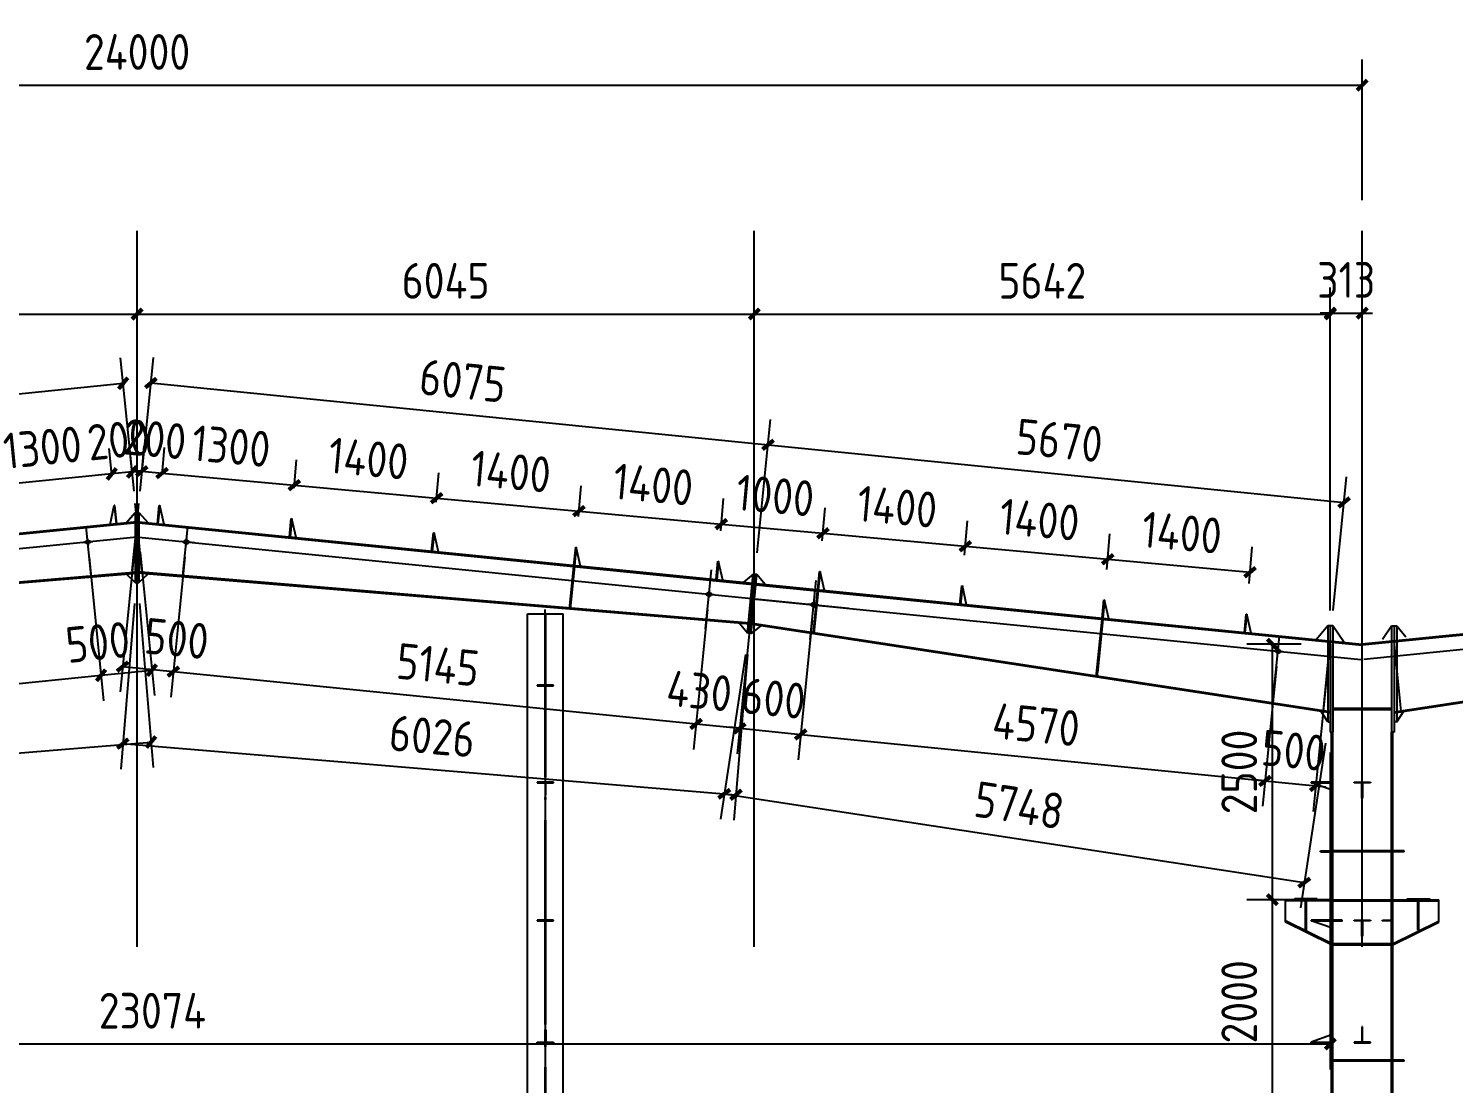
# Model space of a CAD drawing. Extents: x -41778 to 305453, y -85562 to 95360.
# Drawn here: x 208139 to 222097, y 66386 to 76711 of the extents above; entities that cross this region are included whole.
import ezdxf

# ---------------------------------------------------------------- set-up
doc = ezdxf.new("R2010")
doc.units = 0
doc.header["$LTSCALE"] = 1000
doc.header["$MEASUREMENT"] = 0
doc.linetypes.add('DOTE', pattern=[2.42, 2, -0.2, 0.02, -0.2])
doc.layers.add('DOTE', color=1, linetype='Continuous')
doc.styles.get("Standard").update_dxf_attribs({"font": 'gbenor.shx', "bigfont": 'gbcbig.shx'})
doc.dimstyles.get("Standard").update_dxf_attribs({"dimscale": 100, "dimtxt": 3.5, "dimasz": 1, "dimexe": 2.5, "dimexo": 3, "dimgap": 1.5, "dimtad": 1, "dimdec": 0, "dimzin": 0, "dimdsep": 46, "dimtxsty": 'Standard', "dimblk": 'ARCHTICK', "dimcen": 0.09, "dimadec": 0, "dimazin": 0, "dimtfac": 1, "dimtdec": 0, "dimtix": 1, "dimtmove": 2, "dimatfit": 3, "dimfxl": 1, "dimtolj": 1, "dimtzin": 0, "dimarcsym": 0})

# ---------------------------------------------------------------- blocks, each defined once
blk = doc.blocks.new('_ArchTick')
at = {"color": 0, "linetype": 'ByBlock', "const_width": 0.4}
blk.add_lwpolyline([(-0.5, -0.5), (0.5, 0.5)], dxfattribs=at)
blk = doc.blocks.new('*D810')
at = {"color": 0, "lineweight": -2}
for p, q in [((220615, 68185), (220073, 68185)), ((220323, 66185), (220323, 68185)), ((220615, 66185), (220073, 66185))]:
    blk.add_line(p, q, dxfattribs=at)
at = {"layer": 'Defpoints', "color": 0}
for p in [(220323, 68185), (220915, 68185), (220915, 66185)]:
    blk.add_point(p, dxfattribs=at)
at = {"color": 0, "lineweight": -2, "xscale": 100, "yscale": 100, "zscale": 100}
for p, rotation in [((220323, 68185), 90), ((220323, 66185), 270)]:
    blk.add_blockref('_ArchTick', p, dxfattribs=dict(at, rotation=rotation))
at = {"color": 0, "insert": (219998, 67185), "char_height": 350, "attachment_point": 5, "rotation": 90}
blk.add_mtext('\\A1;2000', dxfattribs=at)
blk = doc.blocks.new('*D811')
at = {"color": 0, "lineweight": -2}
for p, q in [((220603, 70685), (220073, 70685)), ((220323, 68185), (220323, 70685)), ((220615, 68185), (220073, 68185))]:
    blk.add_line(p, q, dxfattribs=at)
at = {"layer": 'Defpoints', "color": 0}
for p in [(220323, 70685), (220903, 70685), (220915, 68185)]:
    blk.add_point(p, dxfattribs=at)
at = {"color": 0, "lineweight": -2, "xscale": 100, "yscale": 100, "zscale": 100}
for p, rotation in [((220323, 70685), 90), ((220323, 68185), 270)]:
    blk.add_blockref('_ArchTick', p, dxfattribs=dict(at, rotation=rotation))
at = {"color": 0, "insert": (219998, 69435), "char_height": 350, "attachment_point": 5, "rotation": 90}
blk.add_mtext('\\A1;2500', dxfattribs=at)
blk = doc.blocks.new('*D812')
at = {"color": 0, "lineweight": -2}
for p, q in [((203158, 73666), (203158, 74167)), ((209203, 73666), (209203, 74167)), ((203158, 73917), (209203, 73917))]:
    blk.add_line(p, q, dxfattribs=at)
at = {"layer": 'Defpoints', "color": 0}
for p in [(209203, 73917), (203158, 73366), (209203, 73366)]:
    blk.add_point(p, dxfattribs=at)
at = {"color": 0, "lineweight": -2, "xscale": 100, "yscale": 100, "zscale": 100, "rotation": 180}
blk.add_blockref('_ArchTick', (203158, 73917), dxfattribs=at)
at = {"color": 0, "lineweight": -2, "xscale": 100, "yscale": 100, "zscale": 100}
blk.add_blockref('_ArchTick', (209203, 73917), dxfattribs=at)
at = {"color": 0, "insert": (206180, 74242), "char_height": 350, "attachment_point": 5}
blk.add_mtext('\\A1;6045', dxfattribs=at)
blk = doc.blocks.new('*D813')
at = {"color": 0, "lineweight": -2}
for p, q in [((209203, 73666), (209203, 74167)), ((215248, 73610), (215248, 74167)), ((209203, 73917), (215248, 73917))]:
    blk.add_line(p, q, dxfattribs=at)
at = {"layer": 'Defpoints', "color": 0}
for p in [(215248, 73917), (209203, 73366), (215248, 73310)]:
    blk.add_point(p, dxfattribs=at)
at = {"color": 0, "lineweight": -2, "xscale": 100, "yscale": 100, "zscale": 100, "rotation": 180}
blk.add_blockref('_ArchTick', (209203, 73917), dxfattribs=at)
at = {"color": 0, "lineweight": -2, "xscale": 100, "yscale": 100, "zscale": 100}
blk.add_blockref('_ArchTick', (215248, 73917), dxfattribs=at)
at = {"color": 0, "insert": (212225, 74242), "char_height": 350, "attachment_point": 5}
blk.add_mtext('\\A1;6045', dxfattribs=at)
blk = doc.blocks.new('*D815')
at = {"color": 0, "lineweight": -2}
for p, q in [((215248, 73610), (215248, 74167)), ((220890, 71016), (220890, 74167)), ((215248, 73917), (220890, 73917))]:
    blk.add_line(p, q, dxfattribs=at)
at = {"layer": 'Defpoints', "color": 0}
for p in [(220890, 73917), (215248, 73310), (220890, 70716)]:
    blk.add_point(p, dxfattribs=at)
at = {"color": 0, "lineweight": -2, "xscale": 100, "yscale": 100, "zscale": 100, "rotation": 180}
blk.add_blockref('_ArchTick', (215248, 73917), dxfattribs=at)
at = {"color": 0, "lineweight": -2, "xscale": 100, "yscale": 100, "zscale": 100}
blk.add_blockref('_ArchTick', (220890, 73917), dxfattribs=at)
at = {"color": 0, "insert": (218069, 74242), "char_height": 350, "attachment_point": 5}
blk.add_mtext('\\A1;5642', dxfattribs=at)
blk = doc.blocks.new('*D808')
at = {"color": 0, "lineweight": -2}
for p, q in [((208956, 72340), (208930, 72601)), ((209155, 72360), (209129, 72621)), ((208955, 72352), (208855, 72342)), ((209154, 72372), (208955, 72352)), ((209154, 72372), (209253, 72382))]:
    blk.add_line(p, q, dxfattribs=at)
at = {"layer": 'Defpoints', "color": 0}
for p in [(208955, 72352), (208986, 72042), (209185, 72062)]:
    blk.add_point(p, dxfattribs=at)
at = {"color": 0, "lineweight": -2, "xscale": 100, "yscale": 100, "zscale": 100}
for p, rotation in [((209154, 72372), 185.7105931375029), ((208955, 72352), 5.710593137502941)]:
    blk.add_blockref('_ArchTick', p, dxfattribs=dict(at, rotation=rotation))
at = {"color": 0, "insert": (209022, 72686), "char_height": 350, "attachment_point": 5, "rotation": 5.7106}
blk.add_mtext('\\A1;200', dxfattribs=at)
blk = doc.blocks.new('*D817')
at = {"color": 0, "lineweight": -2}
for p, q in [((208956, 72342), (208930, 72601)), ((207662, 72213), (207636, 72472)), ((208955, 72352), (207661, 72223))]:
    blk.add_line(p, q, dxfattribs=at)
at = {"layer": 'Defpoints', "color": 0}
for p in [(207661, 72223), (208986, 72044), (207692, 71914)]:
    blk.add_point(p, dxfattribs=at)
at = {"color": 0, "lineweight": -2, "xscale": 100, "yscale": 100, "zscale": 100}
for p, rotation in [((207661, 72223), 185.7105931375751), ((208955, 72352), 5.710593137575133)]:
    blk.add_blockref('_ArchTick', p, dxfattribs=dict(at, rotation=rotation))
at = {"color": 0, "insert": (208276, 72611), "char_height": 350, "attachment_point": 5, "rotation": 5.7106}
blk.add_mtext('\\A1;1300', dxfattribs=at)
blk = doc.blocks.new('*D825')
at = {"color": 0, "lineweight": -2}
for p, q in [((209248, 72361), (209272, 72627)), ((209447, 72343), (209471, 72609)), ((209249, 72378), (209150, 72387)), ((209249, 72378), (209448, 72360)), ((209448, 72360), (209548, 72350))]:
    blk.add_line(p, q, dxfattribs=at)
at = {"layer": 'Defpoints', "color": 0}
for p in [(209448, 72360), (209220, 72062), (209419, 72044)]:
    blk.add_point(p, dxfattribs=at)
at = {"color": 0, "lineweight": -2, "xscale": 100, "yscale": 100, "zscale": 100}
for p, rotation in [((209249, 72378), 354.8029559054561), ((209448, 72360), 174.8029559054561)]:
    blk.add_blockref('_ArchTick', p, dxfattribs=dict(at, rotation=rotation))
at = {"color": 0, "insert": (209378, 72692), "char_height": 350, "attachment_point": 5, "rotation": 354.803}
blk.add_mtext('\\A1;200', dxfattribs=at)
blk = doc.blocks.new('*D826')
at = {"color": 0, "lineweight": -2}
for p, q in [((209447, 72343), (209471, 72609)), ((210740, 72213), (210765, 72491)), ((209448, 72360), (210743, 72242))]:
    blk.add_line(p, q, dxfattribs=at)
at = {"layer": 'Defpoints', "color": 0}
for p in [(210743, 72242), (209419, 72044), (210713, 71914)]:
    blk.add_point(p, dxfattribs=at)
at = {"color": 0, "lineweight": -2, "xscale": 100, "yscale": 100, "zscale": 100}
for p, rotation in [((209448, 72360), 174.8029559054807), ((210743, 72242), 354.8029559054808)]:
    blk.add_blockref('_ArchTick', p, dxfattribs=dict(at, rotation=rotation))
at = {"color": 0, "insert": (210125, 72624), "char_height": 350, "attachment_point": 5, "rotation": 354.803}
blk.add_mtext('\\A1;1300', dxfattribs=at)
blk = doc.blocks.new('*D827')
at = {"color": 0, "lineweight": -2}
for p, q in [((210740, 72213), (210765, 72491)), ((212133, 72074), (212160, 72364)), ((210743, 72242), (212137, 72115))]:
    blk.add_line(p, q, dxfattribs=at)
at = {"layer": 'Defpoints', "color": 0}
for p in [(212137, 72115), (210713, 71914), (212106, 71775)]:
    blk.add_point(p, dxfattribs=at)
at = {"color": 0, "lineweight": -2, "xscale": 100, "yscale": 100, "zscale": 100}
for p, rotation in [((210743, 72242), 174.8029559054807), ((212137, 72115), 354.8029559054808)]:
    blk.add_blockref('_ArchTick', p, dxfattribs=dict(at, rotation=rotation))
at = {"color": 0, "insert": (211469, 72502), "char_height": 350, "attachment_point": 5, "rotation": 354.803}
blk.add_mtext('\\A1;1400', dxfattribs=at)
blk = doc.blocks.new('*D828')
at = {"color": 0, "lineweight": -2}
for p, q in [((212133, 72074), (212160, 72364)), ((213526, 71935), (213554, 72237)), ((212137, 72115), (213531, 71988))]:
    blk.add_line(p, q, dxfattribs=at)
at = {"layer": 'Defpoints', "color": 0}
for p in [(213531, 71988), (212106, 71775), (213499, 71636)]:
    blk.add_point(p, dxfattribs=at)
at = {"color": 0, "lineweight": -2, "xscale": 100, "yscale": 100, "zscale": 100}
for p, rotation in [((212137, 72115), 174.8029559054807), ((213531, 71988), 354.8029559054808)]:
    blk.add_blockref('_ArchTick', p, dxfattribs=dict(at, rotation=rotation))
at = {"color": 0, "insert": (212864, 72375), "char_height": 350, "attachment_point": 5, "rotation": 354.803}
blk.add_mtext('\\A1;1400', dxfattribs=at)
blk = doc.blocks.new('*D829')
at = {"color": 0, "lineweight": -2}
for p, q in [((213526, 71935), (213554, 72237)), ((214919, 71795), (214948, 72110)), ((213531, 71988), (214925, 71861))]:
    blk.add_line(p, q, dxfattribs=at)
at = {"layer": 'Defpoints', "color": 0}
for p in [(214925, 71861), (213499, 71636), (214892, 71496)]:
    blk.add_point(p, dxfattribs=at)
at = {"color": 0, "lineweight": -2, "xscale": 100, "yscale": 100, "zscale": 100}
for p, rotation in [((213531, 71988), 174.8029559054807), ((214925, 71861), 354.8029559054808)]:
    blk.add_blockref('_ArchTick', p, dxfattribs=dict(at, rotation=rotation))
at = {"color": 0, "insert": (214258, 72248), "char_height": 350, "attachment_point": 5, "rotation": 354.803}
blk.add_mtext('\\A1;1400', dxfattribs=at)
blk = doc.blocks.new('*D830')
at = {"color": 0, "lineweight": -2}
for p, q in [((214919, 71795), (214948, 72110)), ((215914, 71696), (215944, 72020)), ((214925, 71861), (215921, 71771))]:
    blk.add_line(p, q, dxfattribs=at)
at = {"layer": 'Defpoints', "color": 0}
for p in [(215921, 71771), (214892, 71496), (215887, 71397)]:
    blk.add_point(p, dxfattribs=at)
at = {"color": 0, "lineweight": -2, "xscale": 100, "yscale": 100, "zscale": 100}
for p, rotation in [((214925, 71861), 174.8029559054807), ((215921, 71771), 354.8029559054808)]:
    blk.add_blockref('_ArchTick', p, dxfattribs=dict(at, rotation=rotation))
at = {"color": 0, "insert": (215453, 72140), "char_height": 350, "attachment_point": 5, "rotation": 354.803}
blk.add_mtext('\\A1;1000', dxfattribs=at)
blk = doc.blocks.new('*D831')
at = {"color": 0, "lineweight": -2}
for p, q in [((215914, 71696), (215944, 72020)), ((217307, 71556), (217338, 71893)), ((215921, 71771), (217315, 71644))]:
    blk.add_line(p, q, dxfattribs=at)
at = {"layer": 'Defpoints', "color": 0}
for p in [(217315, 71644), (215887, 71397), (217280, 71258)]:
    blk.add_point(p, dxfattribs=at)
at = {"color": 0, "lineweight": -2, "xscale": 100, "yscale": 100, "zscale": 100}
for p, rotation in [((215921, 71771), 174.8029559054807), ((217315, 71644), 354.8029559054808)]:
    blk.add_blockref('_ArchTick', p, dxfattribs=dict(at, rotation=rotation))
at = {"color": 0, "insert": (216648, 72031), "char_height": 350, "attachment_point": 5, "rotation": 354.803}
blk.add_mtext('\\A1;1400', dxfattribs=at)
blk = doc.blocks.new('*D832')
at = {"color": 0, "lineweight": -2}
for p, q in [((217307, 71556), (217338, 71893)), ((218701, 71417), (218732, 71766)), ((217315, 71644), (218710, 71517))]:
    blk.add_line(p, q, dxfattribs=at)
at = {"layer": 'Defpoints', "color": 0}
for p in [(218710, 71517), (217280, 71258), (218673, 71118)]:
    blk.add_point(p, dxfattribs=at)
at = {"color": 0, "lineweight": -2, "xscale": 100, "yscale": 100, "zscale": 100}
for p, rotation in [((217315, 71644), 174.8029559054807), ((218710, 71517), 354.8029559054808)]:
    blk.add_blockref('_ArchTick', p, dxfattribs=dict(at, rotation=rotation))
at = {"color": 0, "insert": (218042, 71904), "char_height": 350, "attachment_point": 5, "rotation": 354.803}
blk.add_mtext('\\A1;1400', dxfattribs=at)
blk = doc.blocks.new('*D833')
at = {"color": 0, "lineweight": -2}
for p, q in [((218701, 71417), (218732, 71766)), ((220094, 71278), (220126, 71639)), ((218710, 71517), (220104, 71390))]:
    blk.add_line(p, q, dxfattribs=at)
at = {"layer": 'Defpoints', "color": 0}
for p in [(220104, 71390), (218673, 71118), (220066, 70979)]:
    blk.add_point(p, dxfattribs=at)
at = {"color": 0, "lineweight": -2, "xscale": 100, "yscale": 100, "zscale": 100}
for p, rotation in [((218710, 71517), 174.8029559054807), ((220104, 71390), 354.8029559054808)]:
    blk.add_blockref('_ArchTick', p, dxfattribs=dict(at, rotation=rotation))
at = {"color": 0, "insert": (219436, 71777), "char_height": 350, "attachment_point": 5, "rotation": 354.803}
blk.add_mtext('\\A1;1400', dxfattribs=at)
blk = doc.blocks.new('*D852')
at = {"color": 0, "lineweight": -2}
for p, q in [((220890, 71165), (220890, 74176)), ((221203, 71165), (221203, 74176)), ((220890, 73926), (220790, 73926)), ((220890, 73926), (221203, 73926)), ((221203, 73926), (221303, 73926))]:
    blk.add_line(p, q, dxfattribs=at)
at = {"layer": 'Defpoints', "color": 0}
for p in [(221203, 73926), (220890, 70865), (221203, 70865)]:
    blk.add_point(p, dxfattribs=at)
at = {"color": 0, "lineweight": -2, "xscale": 100, "yscale": 100, "zscale": 100}
blk.add_blockref('_ArchTick', (220890, 73926), dxfattribs=at)
at = {"color": 0, "lineweight": -2, "xscale": 100, "yscale": 100, "zscale": 100, "rotation": 180}
blk.add_blockref('_ArchTick', (221203, 73926), dxfattribs=at)
at = {"color": 0, "insert": (221046, 74251), "char_height": 350, "attachment_point": 5}
blk.add_mtext('\\A1;313', dxfattribs=at)
blk = doc.blocks.new('*D857')
at = {"color": 0, "lineweight": -2}
for p, q in [((197816, 69625), (197816, 66523)), ((220890, 69625), (220890, 66523)), ((197816, 66773), (220890, 66773))]:
    blk.add_line(p, q, dxfattribs=at)
at = {"layer": 'Defpoints', "color": 0}
for p in [(197816, 69925), (220890, 69925), (220890, 66773)]:
    blk.add_point(p, dxfattribs=at)
at = {"color": 0, "lineweight": -2, "xscale": 100, "yscale": 100, "zscale": 100, "rotation": 180}
blk.add_blockref('_ArchTick', (197816, 66773), dxfattribs=at)
at = {"color": 0, "lineweight": -2, "xscale": 100, "yscale": 100, "zscale": 100}
blk.add_blockref('_ArchTick', (220890, 66773), dxfattribs=at)
at = {"color": 0, "insert": (209353, 67098), "char_height": 350, "attachment_point": 5}
blk.add_mtext('\\A1;23074', dxfattribs=at)
blk = doc.blocks.new('*D864')
at = {"color": 0, "lineweight": -2}
for p, q in [((209173, 72183), (209042, 73488)), ((203022, 72634), (209067, 73239)), ((203128, 71579), (202997, 72883))]:
    blk.add_line(p, q, dxfattribs=at)
at = {"layer": 'Defpoints', "color": 0}
for p in [(209067, 73239), (209203, 71885), (203158, 71280)]:
    blk.add_point(p, dxfattribs=at)
at = {"color": 0, "lineweight": -2, "xscale": 100, "yscale": 100, "zscale": 100}
for p, rotation in [((209067, 73239), 5.710593137503526), ((203022, 72634), 185.7105931375035)]:
    blk.add_blockref('_ArchTick', p, dxfattribs=dict(at, rotation=rotation))
at = {"color": 0, "insert": (206012, 73260), "char_height": 350, "attachment_point": 5, "rotation": 5.7106}
blk.add_mtext('\\A1;6075', dxfattribs=at)
blk = doc.blocks.new('*D865')
at = {"color": 0, "lineweight": -2}
for p, q in [((209227, 71083), (209361, 69479)), ((203222, 70583), (203356, 68979)), ((203335, 69228), (209340, 69728))]:
    blk.add_line(p, q, dxfattribs=at)
at = {"layer": 'Defpoints', "color": 0}
for p in [(209203, 71382), (203197, 70882), (209340, 69728)]:
    blk.add_point(p, dxfattribs=at)
at = {"color": 0, "lineweight": -2, "xscale": 100, "yscale": 100, "zscale": 100}
for p, rotation in [((209340, 69728), 4.759736790477016), ((203335, 69228), 184.759736790477)]:
    blk.add_blockref('_ArchTick', p, dxfattribs=dict(at, rotation=rotation))
at = {"color": 0, "insert": (206311, 69802), "char_height": 350, "attachment_point": 5, "rotation": 4.7597}
blk.add_mtext('\\A1;6026', dxfattribs=at)
blk = doc.blocks.new('*D866')
at = {"color": 0, "lineweight": -2}
for p, q in [((209233, 72183), (209363, 73491)), ((209338, 73242), (215383, 72637)), ((215277, 71579), (215408, 72886))]:
    blk.add_line(p, q, dxfattribs=at)
at = {"layer": 'Defpoints', "color": 0}
for p in [(215383, 72637), (209203, 71885), (215248, 71280)]:
    blk.add_point(p, dxfattribs=at)
at = {"color": 0, "lineweight": -2, "xscale": 100, "yscale": 100, "zscale": 100}
for p, rotation in [((209338, 73242), 174.2894068625003), ((215383, 72637), 354.2894068625004)]:
    blk.add_blockref('_ArchTick', p, dxfattribs=dict(at, rotation=rotation))
at = {"color": 0, "insert": (212393, 73263), "char_height": 350, "attachment_point": 5, "rotation": 354.2894}
blk.add_mtext('\\A1;6075', dxfattribs=at)
blk = doc.blocks.new('*D867')
at = {"color": 0, "lineweight": -2}
for p, q in [((215277, 71579), (215408, 72886)), ((215383, 72637), (221025, 72073)), ((220919, 71014), (221050, 72322))]:
    blk.add_line(p, q, dxfattribs=at)
at = {"layer": 'Defpoints', "color": 0}
for p in [(221025, 72073), (215248, 71280), (220890, 70716)]:
    blk.add_point(p, dxfattribs=at)
at = {"color": 0, "lineweight": -2, "xscale": 100, "yscale": 100, "zscale": 100}
for p, rotation in [((215383, 72637), 174.2894068625003), ((221025, 72073), 354.2894068625004)]:
    blk.add_blockref('_ArchTick', p, dxfattribs=dict(at, rotation=rotation))
at = {"color": 0, "insert": (218237, 72679), "char_height": 350, "attachment_point": 5, "rotation": 354.2894}
blk.add_mtext('\\A1;5670', dxfattribs=at)
blk = doc.blocks.new('*D868')
at = {"color": 0, "lineweight": -2}
for p, q in [((209178, 71083), (209043, 69462)), ((215183, 70583), (215048, 68962)), ((209063, 69712), (215069, 69212))]:
    blk.add_line(p, q, dxfattribs=at)
at = {"layer": 'Defpoints', "color": 0}
for p in [(209203, 71382), (215208, 70882), (215069, 69212)]:
    blk.add_point(p, dxfattribs=at)
at = {"color": 0, "lineweight": -2, "xscale": 100, "yscale": 100, "zscale": 100}
for p, rotation in [((209063, 69712), 175.2402632095229), ((215069, 69212), 355.2402632095229)]:
    blk.add_blockref('_ArchTick', p, dxfattribs=dict(at, rotation=rotation))
at = {"color": 0, "insert": (212093, 69785), "char_height": 350, "attachment_point": 5, "rotation": 355.2403}
blk.add_mtext('\\A1;6026', dxfattribs=at)
blk = doc.blocks.new('*D869')
at = {"color": 0, "lineweight": -2}
for p, q in [((215162, 70585), (214916, 68974)), ((220844, 69716), (220598, 68104)), ((214954, 69221), (220635, 68352))]:
    blk.add_line(p, q, dxfattribs=at)
at = {"layer": 'Defpoints', "color": 0}
for p in [(215208, 70882), (220890, 70012), (220635, 68352)]:
    blk.add_point(p, dxfattribs=at)
at = {"color": 0, "lineweight": -2, "xscale": 100, "yscale": 100, "zscale": 100}
for p, rotation in [((214954, 69221), 171.2976488628516), ((220635, 68352), 351.2976488628516)]:
    blk.add_blockref('_ArchTick', p, dxfattribs=dict(at, rotation=rotation))
at = {"color": 0, "insert": (217844, 69108), "char_height": 350, "attachment_point": 5, "rotation": 351.2976}
blk.add_mtext('\\A1;5748', dxfattribs=at)
blk = doc.blocks.new('*D870')
at = {"color": 0, "lineweight": -2}
for p, q in [((197203, 75032), (197203, 76407)), ((221203, 75032), (221203, 76407)), ((197203, 76157), (221203, 76157))]:
    blk.add_line(p, q, dxfattribs=at)
at = {"layer": 'Defpoints', "color": 0}
for p in [(221203, 76157), (197203, 74732), (221203, 74732)]:
    blk.add_point(p, dxfattribs=at)
at = {"color": 0, "lineweight": -2, "xscale": 100, "yscale": 100, "zscale": 100, "rotation": 180}
blk.add_blockref('_ArchTick', (197203, 76157), dxfattribs=at)
at = {"color": 0, "lineweight": -2, "xscale": 100, "yscale": 100, "zscale": 100}
blk.add_blockref('_ArchTick', (221203, 76157), dxfattribs=at)
at = {"color": 0, "insert": (209203, 76482), "char_height": 350, "attachment_point": 5}
blk.add_mtext('\\A1;24000', dxfattribs=at)
blk = doc.blocks.new('*D903')
at = {"color": 0, "lineweight": -2}
for p, q in [((208735, 71536), (208875, 70132)), ((203615, 71024), (203756, 69620)), ((203731, 69869), (208850, 70381))]:
    blk.add_line(p, q, dxfattribs=at)
at = {"layer": 'Defpoints', "color": 0}
for p in [(208705, 71835), (203585, 71323), (208850, 70381)]:
    blk.add_point(p, dxfattribs=at)
at = {"color": 0, "lineweight": -2, "xscale": 100, "yscale": 100, "zscale": 100}
for p, rotation in [((208850, 70381), 5.710593137500956), ((203731, 69869), 185.710593137501)]:
    blk.add_blockref('_ArchTick', p, dxfattribs=dict(at, rotation=rotation))
at = {"color": 0, "insert": (206258, 70449), "char_height": 350, "attachment_point": 5, "rotation": 5.7106}
blk.add_mtext('\\A1;5145', dxfattribs=at)
blk = doc.blocks.new('*D904')
at = {"color": 0, "lineweight": -2}
for p, q in [((208735, 71536), (208875, 70132)), ((209232, 71586), (209373, 70182)), ((208850, 70381), (209348, 70431))]:
    blk.add_line(p, q, dxfattribs=at)
at = {"layer": 'Defpoints', "color": 0}
for p in [(209203, 71885), (208705, 71835), (209348, 70431)]:
    blk.add_point(p, dxfattribs=at)
at = {"color": 0, "lineweight": -2, "xscale": 100, "yscale": 100, "zscale": 100}
for p, rotation in [((209348, 70431), 5.710593137500956), ((208850, 70381), 185.710593137501)]:
    blk.add_blockref('_ArchTick', p, dxfattribs=dict(at, rotation=rotation))
at = {"color": 0, "insert": (208818, 70705), "char_height": 350, "attachment_point": 5, "rotation": 5.7106}
blk.add_mtext('\\A1;500', dxfattribs=at)
blk = doc.blocks.new('*D905')
at = {"color": 0, "lineweight": -2}
for p, q in [((209173, 71586), (209036, 70218)), ((209670, 71536), (209533, 70168)), ((209061, 70466), (209558, 70417))]:
    blk.add_line(p, q, dxfattribs=at)
at = {"layer": 'Defpoints', "color": 0}
for p in [(209203, 71885), (209700, 71835), (209558, 70417)]:
    blk.add_point(p, dxfattribs=at)
at = {"color": 0, "lineweight": -2, "xscale": 100, "yscale": 100, "zscale": 100}
for p, rotation in [((209061, 70466), 174.2894068624977), ((209558, 70417), 354.2894068624977)]:
    blk.add_blockref('_ArchTick', p, dxfattribs=dict(at, rotation=rotation))
at = {"color": 0, "insert": (209591, 70740), "char_height": 350, "attachment_point": 5, "rotation": 354.2894}
blk.add_mtext('\\A1;500', dxfattribs=at)
blk = doc.blocks.new('*D906')
at = {"color": 0, "lineweight": -2}
for p, q in [((209670, 71536), (209533, 70168)), ((214790, 71024), (214653, 69656)), ((209558, 70417), (214678, 69905))]:
    blk.add_line(p, q, dxfattribs=at)
at = {"layer": 'Defpoints', "color": 0}
for p in [(209700, 71835), (214820, 71323), (214678, 69905)]:
    blk.add_point(p, dxfattribs=at)
at = {"color": 0, "lineweight": -2, "xscale": 100, "yscale": 100, "zscale": 100}
for p, rotation in [((209558, 70417), 174.2894068624977), ((214678, 69905), 354.2894068624977)]:
    blk.add_blockref('_ArchTick', p, dxfattribs=dict(at, rotation=rotation))
at = {"color": 0, "insert": (212150, 70484), "char_height": 350, "attachment_point": 5, "rotation": 354.2894}
blk.add_mtext('\\A1;5145', dxfattribs=at)
blk = doc.blocks.new('*D907')
at = {"color": 0, "lineweight": -2}
for p, q in [((214790, 71024), (214653, 69656)), ((215218, 70982), (215081, 69613)), ((214678, 69905), (215106, 69862))]:
    blk.add_line(p, q, dxfattribs=at)
at = {"layer": 'Defpoints', "color": 0}
for p in [(214820, 71323), (215248, 71280), (215106, 69862)]:
    blk.add_point(p, dxfattribs=at)
at = {"color": 0, "lineweight": -2, "xscale": 100, "yscale": 100, "zscale": 100}
for p, rotation in [((214678, 69905), 174.2894068624977), ((215106, 69862), 354.2894068624977)]:
    blk.add_blockref('_ArchTick', p, dxfattribs=dict(at, rotation=rotation))
at = {"color": 0, "insert": (214710, 70228), "char_height": 350, "attachment_point": 5, "rotation": 354.2894}
blk.add_mtext('\\A1;430', dxfattribs=at)
blk = doc.blocks.new('*D908')
at = {"color": 0, "lineweight": -2}
for p, q in [((215218, 70982), (215081, 69613)), ((215815, 70922), (215678, 69553)), ((215106, 69862), (215006, 69872)), ((215106, 69862), (215703, 69802)), ((215703, 69802), (215802, 69792))]:
    blk.add_line(p, q, dxfattribs=at)
at = {"layer": 'Defpoints', "color": 0}
for p in [(215248, 71280), (215845, 71220), (215703, 69802)]:
    blk.add_point(p, dxfattribs=at)
at = {"color": 0, "lineweight": -2, "xscale": 100, "yscale": 100, "zscale": 100}
for p, rotation in [((215106, 69862), 354.2894068624977), ((215703, 69802), 174.2894068624977)]:
    blk.add_blockref('_ArchTick', p, dxfattribs=dict(at, rotation=rotation))
at = {"color": 0, "insert": (215437, 70155), "char_height": 350, "attachment_point": 5, "rotation": 354.2894}
blk.add_mtext('\\A1;600', dxfattribs=at)
blk = doc.blocks.new('*D909')
at = {"color": 0, "lineweight": -2}
for p, q in [((215815, 70922), (215678, 69553)), ((220362, 70467), (220225, 69099)), ((215703, 69802), (220250, 69347))]:
    blk.add_line(p, q, dxfattribs=at)
at = {"layer": 'Defpoints', "color": 0}
for p in [(215845, 71220), (220392, 70766), (220250, 69347)]:
    blk.add_point(p, dxfattribs=at)
at = {"color": 0, "lineweight": -2, "xscale": 100, "yscale": 100, "zscale": 100}
for p, rotation in [((215703, 69802), 174.2894068624977), ((220250, 69347), 354.2894068624977)]:
    blk.add_blockref('_ArchTick', p, dxfattribs=dict(at, rotation=rotation))
at = {"color": 0, "insert": (218009, 69898), "char_height": 350, "attachment_point": 5, "rotation": 354.2894}
blk.add_mtext('\\A1;4570', dxfattribs=at)
blk = doc.blocks.new('*D910')
at = {"color": 0, "lineweight": -2}
for p, q in [((220362, 70467), (220225, 69099)), ((220860, 70417), (220723, 69049)), ((220250, 69347), (220151, 69357)), ((220250, 69347), (220748, 69298)), ((220748, 69298), (220847, 69288))]:
    blk.add_line(p, q, dxfattribs=at)
at = {"layer": 'Defpoints', "color": 0}
for p in [(220392, 70766), (220890, 70716), (220748, 69298)]:
    blk.add_point(p, dxfattribs=at)
at = {"color": 0, "lineweight": -2, "xscale": 100, "yscale": 100, "zscale": 100}
for p, rotation in [((220250, 69347), 354.2894068624977), ((220748, 69298), 174.2894068624977)]:
    blk.add_blockref('_ArchTick', p, dxfattribs=dict(at, rotation=rotation))
at = {"color": 0, "insert": (220531, 69646), "char_height": 350, "attachment_point": 5, "rotation": 354.2894}
blk.add_mtext('\\A1;500', dxfattribs=at)

msp = doc.modelspace()

# ---------------------------------------------------------------- linework, layer by layer
at = {"color": 2}
for p, q in [((209202.6, 67722.7), (209202.6, 74732.4)), ((215247.6, 67722.7), (215247.6, 74732.4)), ((221202.6, 67722.7), (221202.6, 74732.4)), ((213199.6, 70732.1), (213189.6, 70732.1)), ((213202.6, 70284.6), (213122.6, 70284.6)), ((213122.6, 70284.6), (213122.6, 70278.6)), ((213122.6, 70278.6), (213282.6, 70278.6)), ((213205.6, 70278.6), (213199.6, 70278.6)), ((213199.6, 70278.6), (213199.6, 70158.6)), ((213282.6, 70284.6), (213199.8, 70284.6)), ((213205.6, 70158.6), (213205.6, 70278.6)), ((213282.6, 70278.6), (213282.6, 70284.6)), ((213199.6, 70158.6), (213202.6, 70158.6)), ((213202.6, 70158.6), (213205.6, 70158.6)), ((213202.6, 69334.6), (213122.6, 69334.6)), ((213122.6, 69334.6), (213122.6, 69328.6)), ((213122.6, 69328.6), (213282.6, 69328.6)), ((213205.6, 69328.6), (213199.6, 69328.6)), ((213199.6, 69328.6), (213199.6, 69208.6)), ((213282.6, 69334.6), (213199.8, 69334.6)), ((213205.6, 69208.6), (213205.6, 69328.6)), ((213282.6, 69328.6), (213282.6, 69334.6)), ((213199.6, 69208.6), (213202.6, 69208.6)), ((213202.6, 69208.6), (213205.6, 69208.6)), ((213202.6, 67984.6), (213122.6, 67984.6)), ((213122.6, 67984.6), (213122.6, 67978.6)), ((213122.6, 67978.6), (213282.6, 67978.6)), ((213205.6, 67978.6), (213199.6, 67978.6)), ((213199.6, 67978.6), (213199.6, 67858.6)), ((213282.6, 67984.6), (213199.8, 67984.6)), ((213205.6, 67858.6), (213205.6, 67978.6)), ((213282.6, 67978.6), (213282.6, 67984.6)), ((213199.6, 67858.6), (213202.6, 67858.6)), ((213202.6, 67858.6), (213205.6, 67858.6)), ((213199.6, 66790.6), (213199.6, 66910.6)), ((213199.6, 66910.6), (213202.6, 66910.6)), ((213202.6, 66910.6), (213205.6, 66910.6)), ((213205.6, 66910.6), (213205.6, 66790.6)), ((213122.6, 66784.6), (213122.6, 66790.6)), ((213122.6, 66790.6), (213282.6, 66790.6)), ((213202.6, 66784.6), (213122.6, 66784.6)), ((213205.6, 66790.6), (213199.6, 66790.6)), ((213282.6, 66784.6), (213199.8, 66784.6)), ((213282.6, 66790.6), (213282.6, 66784.6))]:
    msp.add_line(p, q, dxfattribs=at)
for p, q in [((208937.9, 71858.1), (208979.7, 72043.2)), ((208985.6, 72043.8), (208979.7, 72043.2)), ((208979.7, 72043.2), (208997.6, 71864.1)), ((209003.6, 71864.7), (208985.6, 72043.8)), ((209202.6, 71882.8), (209184.7, 72061.9)), ((209202.6, 71882.8), (209220.5, 72061.9)), ((209401.6, 71864.7), (209419.5, 72043.8)), ((209425.5, 72043.2), (209407.5, 71864.1)), ((209419.5, 72043.8), (209425.5, 72043.2)), ((209467.2, 71858.1), (209425.5, 72043.2)), ((209202.6, 71884.6), (202202.6, 71184.6)), ((209094.6, 71873.8), (209184.6, 71974.6)), ((209154.8, 71406.9), (209202.6, 71884.6)), ((209184.6, 71974.6), (209184.6, 71289.6)), ((209184.6, 71974.6), (209220.6, 71974.6)), ((209202.6, 71974.6), (209202.6, 71289.6)), ((209202.6, 71884.6), (209202.6, 71384.6)), ((209202.6, 71884.6), (215202.6, 71284.6)), ((209250.3, 71406.9), (209202.6, 71884.6)), ((209220.6, 71974.6), (209220.6, 71289.6)), ((209220.6, 71974.6), (209310.6, 71873.8)), ((209220.6, 71882.8), (215202.6, 71284.6)), ((210695.1, 71735.3), (210713, 71914.4)), ((210719, 71913.8), (210701.1, 71734.7)), ((210713, 71914.4), (210719, 71913.8)), ((210760.8, 71728.7), (210719, 71913.8)), ((209202.6, 71874.5), (202221.5, 71176.4)), ((208752.8, 71357.2), (208705, 71834.8)), ((208997.6, 71864.1), (208937.9, 71858.1)), ((209220.6, 71872.7), (215202.6, 71274.5)), ((209407.5, 71864.1), (209467.2, 71858.1)), ((209652.3, 71357.2), (209700.1, 71834.8)), ((212088.2, 71596), (212106.1, 71775.1)), ((212088.2, 71596), (212106.1, 71775.1)), ((212112.1, 71774.5), (212094.1, 71595.4)), ((212112.1, 71774.5), (212094.1, 71595.4)), ((212106.1, 71775.1), (212112.1, 71774.5)), ((212106.1, 71775.1), (212112.1, 71774.5)), ((212153.8, 71589.4), (212112.1, 71774.5)), ((212153.8, 71589.4), (212112.1, 71774.5)), ((209199.5, 71733.5), (202235.4, 71037.1)), ((208670.2, 71680.6), (208769.7, 71690.5)), ((208717, 71715.4), (208723, 71655.7)), ((209187.6, 71735.3), (216169.7, 71037.1)), ((209734.9, 71680.6), (209635.4, 71690.5)), ((209768.8, 71677.2), (209669.3, 71687.1)), ((209688.1, 71715.4), (209682.2, 71655.7)), ((210701.1, 71734.7), (210760.8, 71728.7)), ((213481.2, 71456.7), (213499.1, 71635.8)), ((213505.1, 71635.2), (213487.2, 71456.1)), ((213499.1, 71635.8), (213505.1, 71635.2)), ((213546.9, 71450.1), (213505.1, 71635.2)), ((212094.1, 71595.4), (212153.8, 71589.4)), ((212094.1, 71595.4), (212153.8, 71589.4)), ((214874.3, 71317.4), (214892.2, 71496.5)), ((214898.2, 71495.9), (214880.2, 71316.8)), ((214892.2, 71496.5), (214898.2, 71495.9)), ((214939.9, 71310.8), (214898.2, 71495.9)), ((203196.4, 70892), (209202.6, 71392.1)), ((203197.4, 70882), (209202.6, 71382.1)), ((209094.6, 71375.3), (209184.6, 71289.6)), ((215208.8, 70892), (209202.6, 71392.1)), ((215207.8, 70882), (209202.6, 71382.1)), ((209220.6, 71289.6), (209310.6, 71375.3)), ((213438.6, 71030.6), (213480.2, 71446.7)), ((213486.2, 71446.1), (213444.6, 71030.1)), ((213487.2, 71456.1), (213546.9, 71450.1)), ((214770.9, 70835.3), (214828.7, 71412.4)), ((215238.6, 71371.4), (215140.1, 71290.8)), ((215180.9, 70794.3), (215238.6, 71371.4)), ((215198.8, 70792.5), (215256.5, 71369.6)), ((215216.7, 70790.7), (215274.4, 71367.8)), ((215274.4, 71367.8), (215238.6, 71371.4)), ((215355, 71269.3), (215274.4, 71367.8)), ((215869.3, 71217.9), (215887.2, 71397)), ((215893.2, 71396.4), (215875.3, 71217.3)), ((215887.2, 71397), (215893.2, 71396.4)), ((215935, 71211.3), (215893.2, 71396.4)), ((209184.6, 71289.6), (209220.6, 71289.6)), ((214807.8, 71203.4), (214801.8, 71143.7)), ((214880.2, 71316.8), (214939.9, 71310.8)), ((215201.6, 71274.6), (221202.6, 70674.5)), ((215202.6, 71284.6), (221202.6, 70684.6)), ((215795.8, 70732.8), (215853.5, 71309.9)), ((215826.8, 70793.2), (215868.3, 71207.9)), ((215874.3, 71207.3), (215832.8, 70792.3)), ((215869.3, 71217.9), (215935, 71211.3)), ((217262.4, 71078.6), (217280.3, 71257.7)), ((217286.2, 71257.1), (217268.3, 71078)), ((217280.3, 71257.7), (217286.2, 71257.1)), ((217328, 71072), (217286.2, 71257.1)), ((227202.6, 71284.6), (221202.6, 70684.6)), ((227203.6, 71274.6), (221202.6, 70674.5)), ((214854.5, 71168.6), (214755, 71178.6)), ((215202.6, 71133.8), (221187.6, 70535.3)), ((215879.4, 71066.1), (215779.9, 71076.1)), ((215832.6, 71100.9), (215826.7, 71041.2)), ((217268.3, 71078), (217328, 71072)), ((218655.4, 70939.3), (218673.3, 71118.4)), ((218655.4, 70939.3), (218673.3, 71118.4)), ((218679.3, 71117.8), (218661.4, 70938.7)), ((218679.3, 71117.8), (218661.4, 70938.7)), ((218673.3, 71118.4), (218679.3, 71117.8)), ((218673.3, 71118.4), (218679.3, 71117.8)), ((218721.1, 70932.7), (218679.3, 71117.8)), ((218721.1, 70932.7), (218679.3, 71117.8)), ((227202.6, 71133.8), (221217.5, 70535.3)), ((213027.6, 59704.6), (213027.6, 70982.9)), ((213027.6, 70982.9), (213377.6, 70982.9)), ((213377.6, 59704.6), (213377.6, 70982.9)), ((218597.6, 70361.5), (218654.4, 70929.3)), ((218602.5, 70410.4), (218654.4, 70929.3)), ((218660.4, 70928.7), (218603.6, 70360.5)), ((218660.4, 70928.7), (218608.5, 70409.5)), ((218661.4, 70938.7), (218721.1, 70932.7)), ((218661.4, 70938.7), (218721.1, 70932.7)), ((220048.5, 70800), (220066.4, 70979.1)), ((220048.5, 70800), (220066.4, 70979.1)), ((220048.5, 70800), (220066.4, 70979.1)), ((220072.4, 70978.5), (220054.4, 70799.4)), ((220072.4, 70978.5), (220054.4, 70799.4)), ((220066.4, 70979.1), (220072.4, 70978.5)), ((220066.4, 70979.1), (220072.4, 70978.5)), ((220114.1, 70793.4), (220072.4, 70978.5)), ((220114.1, 70793.4), (220072.4, 70978.5)), ((215180.9, 70794.3), (215100.4, 70891)), ((215216.7, 70790.7), (215180.9, 70794.3)), ((220889.6, 70012.4), (215207.8, 70882)), ((220889.6, 70022.5), (215209.3, 70891.9)), ((215313.5, 70865.6), (215216.7, 70790.7)), ((220054.4, 70799.4), (220114.1, 70793.4)), ((220054.4, 70799.4), (220114.1, 70793.4)), ((220324.5, 70090.4), (220392, 70765.6)), ((220864.6, 70864.6), (220751.3, 70729.7)), ((220864.6, 70864.6), (220864.6, 69924.6)), ((220914.6, 70864.6), (220864.6, 70864.6)), ((220889.6, 70864.6), (220889.6, 69824.6)), ((220914.6, 70864.6), (220914.6, 69824.6)), ((221026.8, 70702.1), (220914.6, 70864.6)), ((221400.6, 70734.4), (221490.6, 70864.6)), ((221490.6, 70864.6), (221490.6, 69824.6)), ((221490.6, 70864.6), (221540.6, 70864.6)), ((221515.6, 70022.5), (227195.9, 70891.9)), ((221515.6, 70012.4), (227197.4, 70882)), ((221515.6, 70864.6), (221515.6, 69824.6)), ((221540.6, 70864.6), (221540.6, 69924.6)), ((221540.6, 70864.6), (221630.6, 70757.4)), ((213202.6, 59684.6), (213202.6, 70684.6)), ((220380.1, 70646.2), (220374.1, 70586.5)), ((220822, 70040.6), (220889.6, 70715.9)), ((220914.6, 59706.6), (220914.6, 70685.8)), ((221584.1, 70030.7), (221515.6, 70715.9)), ((220426.9, 70611.4), (220327.4, 70621.3)), ((220864.6, 69924.6), (220799.9, 70026.1)), ((221490.6, 70054.6), (220914.6, 70054.6)), ((221490.6, 70044.6), (220914.6, 70044.6)), ((221540.6, 69924.6), (221612.3, 70037.3)), ((220864.6, 69924.6), (220889.6, 69924.6)), ((220889.6, 69824.6), (220914.6, 69824.6)), ((220902.6, 59706.6), (220902.6, 69824.6)), ((221490.6, 59706.6), (221490.6, 69824.6)), ((221515.6, 69824.6), (221490.6, 69824.6)), ((221502.6, 59706.6), (221502.6, 69824.6)), ((221540.6, 69924.6), (221515.6, 69924.6)), ((220902.6, 69334.6), (220702.6, 69334.6)), ((220702.6, 69334.6), (220702.6, 69328.6)), ((220702.6, 69328.6), (220902.6, 69328.6)), ((220902.6, 69258.6), (220702.6, 69328.6)), ((220902.6, 69328.6), (220902.6, 69258.6)), ((221122.6, 69334.6), (221282.6, 69334.6)), ((221122.6, 69328.6), (221122.6, 69334.6)), ((221282.6, 69328.6), (221122.6, 69328.6)), ((221199.6, 69178.6), (221199.6, 69328.6)), ((221205.6, 69328.6), (221205.6, 69178.6)), ((221282.6, 69334.6), (221282.6, 69328.6)), ((221205.6, 69178.6), (221199.6, 69178.6)), ((220792.6, 68654.6), (220792.6, 68664.6)), ((220792.6, 68664.6), (220902.6, 68664.6)), ((220792.6, 68654.6), (220902.6, 68654.6)), ((221490.6, 68664.6), (220914.6, 68664.6)), ((221490.6, 68654.6), (220914.6, 68654.6)), ((221612.6, 68664.6), (221502.6, 68664.6)), ((221612.6, 68654.6), (221502.6, 68654.6)), ((221612.6, 68654.6), (221612.6, 68664.6)), ((220902.6, 68184.6), (220452.6, 68184.6)), ((220452.6, 67964.6), (220452.6, 68184.6)), ((220902.6, 68174.6), (220452.6, 68174.6)), ((220647.6, 67887.5), (220647.6, 68174.6)), ((220657.6, 67887.5), (220657.6, 68174.6)), ((220914.6, 68184.6), (221490.6, 68184.6)), ((220914.6, 68174.6), (221490.6, 68174.6)), ((221502.6, 68184.6), (221952.6, 68184.6)), ((221502.6, 68174.6), (221952.6, 68174.6)), ((221747.6, 67887.5), (221747.6, 68174.6)), ((221757.6, 67887.5), (221757.6, 68174.6)), ((221952.6, 67964.6), (221952.6, 68184.6)), ((220906.6, 67753.7), (220456.6, 67973.7)), ((220902.6, 67984.6), (220702.6, 67984.6)), ((220702.6, 67984.6), (220702.6, 67978.6)), ((220702.6, 67978.6), (220902.6, 67978.6)), ((220902.6, 67908.6), (220702.6, 67978.6)), ((220902.6, 67978.6), (220902.6, 67908.6)), ((221122.6, 67984.6), (221282.6, 67984.6)), ((221122.6, 67978.6), (221122.6, 67984.6)), ((221282.6, 67978.6), (221122.6, 67978.6)), ((221199.6, 67828.6), (221199.6, 67978.6)), ((221205.6, 67978.6), (221205.6, 67828.6)), ((221282.6, 67984.6), (221282.6, 67978.6)), ((221498.5, 67753.7), (221948.5, 67973.7)), ((220902.6, 67744.6), (220452.6, 67964.6)), ((221502.6, 67744.6), (221952.6, 67964.6)), ((220914.6, 67754.6), (221490.6, 67754.6)), ((220914.6, 67744.6), (221490.6, 67744.6)), ((221205.6, 67828.6), (221199.6, 67828.6)), ((220902.6, 66860.6), (220702.6, 66790.6)), ((220902.6, 66790.6), (220902.6, 66860.6)), ((221205.6, 66940.6), (221199.6, 66940.6)), ((221199.6, 66940.6), (221199.6, 66790.6)), ((221205.6, 66790.6), (221205.6, 66940.6)), ((220702.6, 66784.6), (220702.6, 66790.6)), ((220702.6, 66790.6), (220902.6, 66790.6)), ((220902.6, 66784.6), (220702.6, 66784.6)), ((221282.6, 66790.6), (221122.6, 66790.6)), ((221122.6, 66790.6), (221122.6, 66784.6)), ((221122.6, 66784.6), (221282.6, 66784.6)), ((221282.6, 66784.6), (221282.6, 66790.6)), ((221490.6, 66614.6), (220914.6, 66614.6)), ((221490.6, 66604.6), (220914.6, 66604.6)), ((221612.6, 66614.6), (221502.6, 66614.6)), ((221612.6, 66604.6), (221502.6, 66604.6)), ((221612.6, 66604.6), (221612.6, 66614.6))]:
    msp.add_line(p, q)
at = {"linetype": 'DOTE'}
for p, q in [((213199.6, 59704.6), (213199.6, 71024.1)), ((213205.6, 59704.6), (213205.6, 70982.9))]:
    msp.add_line(p, q, dxfattribs=at)
at = {"color": 4}
for p, q in [((213282.6, 70284.6), (213122.6, 70284.6)), ((213202.6, 70284.6), (213127.6, 70284.6)), ((213277.6, 70284.6), (213202.6, 70284.6))]:
    msp.add_line(p, q, dxfattribs=at)
for points in [[(220762.6, 68194.6), (220542.6, 68194.6), (220542.6, 68184.6), (220762.6, 68184.6)], [(221642.6, 68194.6), (221862.6, 68194.6), (221862.6, 68184.6), (221642.6, 68184.6)], [(221004.6, 67984.6), (220914.6, 67984.6), (220914.6, 67978.6), (221004.6, 67978.6)], [(221400.6, 67984.6), (221490.6, 67984.6), (221490.6, 67978.6), (221400.6, 67978.6)]]:
    msp.add_lwpolyline(points, close=True)
msp.add_ellipse((208720, 71685.5), major_axis=(24.9, 2.5), ratio=0.6)
at = {"extrusion": (0, 0, -1)}
for centre in [(209685.2, 71685.5), (214804.8, 71173.6), (215829.7, 71071.1), (220377.1, 70616.4)]:
    msp.add_ellipse(centre, major_axis=(-24.9, 2.5), ratio=0.6, dxfattribs=at)
at = {"layer": 'DOTE'}
msp.add_line((213202.6, 59684.6), (213202.6, 70982.9), dxfattribs=at)
msp.add_line((213202.6, 59684.6), (213202.6, 70982.9), dxfattribs=at)

# ---------------------------------------------------------------- dimensions: what is measured, and where the dimension line sits
at = {"color": 1}
for base, p1, p2, picture, middle in [((221202.6, 76156.7), (197202.6, 74732.4), (221202.6, 74732.4), '*D870', (209202.6, 76481.7)), ((209202.6, 73917.2), (203157.6, 73366), (209202.6, 73366), '*D812', (206180.1, 74242.2)), ((215247.6, 73917.2), (209202.6, 73366), (215247.6, 73309.9), '*D813', (212225.1, 74242.2)), ((220889.6, 73917.2), (215247.6, 73309.9), (220889.6, 70715.9), '*D815', (218068.6, 74242.2)), ((220889.6, 66773.3), (197815.6, 69924.6), (220889.6, 69924.6), '*D857', (209352.6, 67098.3))]:
    dim = msp.add_linear_dim(base=base, p1=p1, p2=p2, dimstyle='Standard', dxfattribs=at)
    dim.commit()
    dim.dimension.update_dxf_attribs({"geometry": picture, "text_midpoint": middle})
dim = msp.add_aligned_dim(p1=(220889.6, 70864.6), p2=(221202.6, 70864.6), distance=3061.2, dimstyle='Standard', dxfattribs=at)
dim.commit()
dim.dimension.update_dxf_attribs({"geometry": '*D852', "text_midpoint": (221046.1, 74250.7)})
for p1, p2, distance, picture, middle in [((203157.6, 71280.1), (209202.6, 71884.6), 1361, '*D864', (206012.3, 73259.9)), ((209202.7, 71884.5), (215247.6, 71280.1), 1364.1, '*D866', (212393.2, 73263)), ((209184.7, 72061.9), (208985.8, 72042), -311.9, '*D808', (209021.9, 72685.6)), ((209220.5, 72061.9), (209419.5, 72043.8), 317.1, '*D825', (209378.1, 72692.2)), ((203197.4, 70882), (209202.6, 71382.1), -1659.7, '*D865', (206310.7, 69802)), ((209202.6, 71382.1), (215207.8, 70882), -1676.2, '*D868', (212093, 69785.5)), ((215207.8, 70882), (220889.6, 70012.4), -1680.2, '*D869', (217843.6, 69107.6))]:
    dim = msp.add_aligned_dim(p1=p1, p2=p2, distance=distance, dimstyle='Standard')
    dim.commit()
    dim.dimension.update_dxf_attribs({"geometry": picture, "text_midpoint": middle})
for base, p1, p2, angle, picture, middle in [((207661.2, 72223), (208985.6, 72043.8), (207692.1, 71914.4), 5.71059, '*D817', (208275.7, 72611)), ((210742.8, 72241.8), (209419.5, 72043.8), (210713, 71914.4), 174.80296, '*D826', (210124.9, 72624.3)), ((221025.3, 72073.2), (215247.6, 71280.1), (220889.6, 70715.9), 174.28941, '*D867', (218236.6, 72678.6)), ((212137, 72115), (210713, 71914.4), (212106.1, 71775.1), 174.80296, '*D827', (211469.3, 72502)), ((213531.2, 71988.2), (212106.1, 71775.1), (213499.1, 71635.8), 174.80296, '*D828', (212863.5, 72375.2)), ((214925.4, 71861.4), (213499.1, 71635.8), (214892.2, 71496.5), 174.80296, '*D829', (214257.7, 72248.4)), ((215921.2, 71770.8), (214892.2, 71496.5), (215887.2, 71397), 174.80296, '*D830', (215452.7, 72139.7)), ((217315.4, 71644), (215887.2, 71397), (217280.3, 71257.7), 174.80296, '*D831', (216647.8, 72031)), ((218709.6, 71517.2), (217280.3, 71257.7), (218673.3, 71118.4), 174.80296, '*D832', (218041.9, 71904.2)), ((220103.8, 71390.4), (218673.3, 71118.4), (220066.4, 70979.1), 174.80296, '*D833', (219436.1, 71777.4)), ((208850.4, 70381.2), (203585.4, 71322.8), (208705, 71834.8), 185.71059, '*D903', (206258.3, 70448.6)), ((214677.9, 69904.6), (209700.1, 71834.8), (214819.7, 71322.8), 174.28941, '*D906', (212150.4, 70484)), ((215702.8, 69802.1), (215247.6, 71280.1), (215844.6, 71220.4), 174.28941, '*D908', (215436.6, 70155.3)), ((220250.2, 69347.4), (215844.6, 71220.4), (220392, 70765.6), 174.28941, '*D909', (218008.8, 69898.1)), ((220747.7, 69297.6), (220392, 70765.6), (220889.6, 70715.9), 174.28941, '*D910', (220531.3, 69645.9)), ((220323.4, 70684.6), (220914.6, 68184.6), (220902.6, 70684.6), 90, '*D811', (219998.4, 69434.6)), ((220323.4, 68184.6), (220914.6, 66184.6), (220914.6, 68184.6), 90, '*D810', (219998.4, 67184.6))]:
    dim = msp.add_linear_dim(base=base, p1=p1, p2=p2, angle=angle, dimstyle='Standard')
    dim.commit()
    dim.dimension.update_dxf_attribs({"geometry": picture, "text_midpoint": middle})
for base, p1, p2, angle, picture, middle, dimtype in [((209347.9, 70431), (208705, 71834.8), (209202.6, 71884.6), 185.71059, '*D904', (208818.1, 70704.6), 160), ((209558.3, 70416.5), (209202.6, 71884.6), (209700.1, 71834.8), 354.28941, '*D905', (209590.6, 70739.9), 161), ((215105.7, 69861.8), (214819.7, 71322.8), (215247.6, 71280.1), 174.28941, '*D907', (214710.2, 70228), 160)]:
    dim = msp.add_linear_dim(base=base, p1=p1, p2=p2, angle=angle, dimstyle='Standard')
    dim.commit()
    dim.dimension.update_dxf_attribs({"geometry": picture, "text_midpoint": middle, "dimtype": dimtype})

doc.saveas('drawing.dxf')
